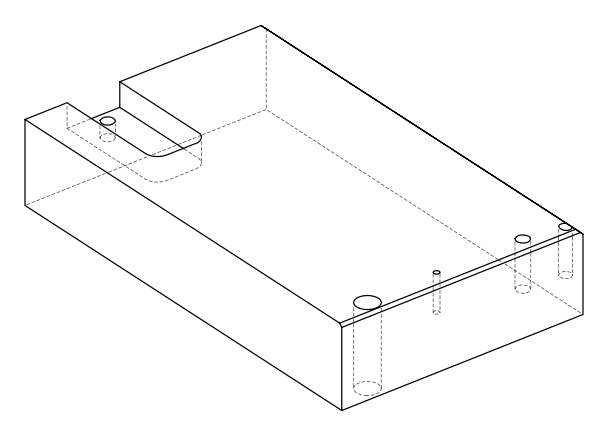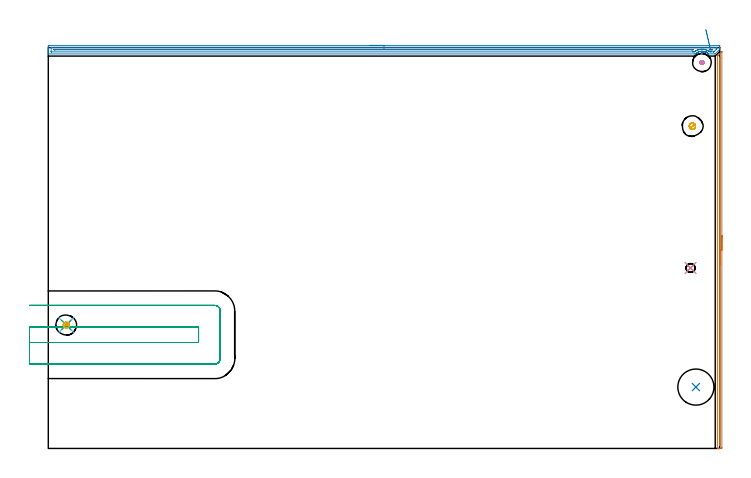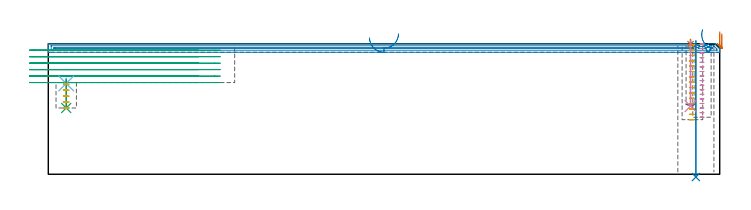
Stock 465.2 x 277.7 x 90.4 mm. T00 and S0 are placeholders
(PLAN: 11 operations, 7 tool changes, 26.6 min)
(1 AREA_MILL | FG_CHAMFER_SURFACE | UGT0205_001 | 4.51 min | 1332 mm3)
(2 AREA_MILL_1 | FG_CHAMFER_SURFACE_1 | UGT0205_001 | 11.36 min | 8075 mm3)
(3 MILL_SLOT | SLOT_PARTIAL_RECTANGULAR | UGT0201_136 | Follow Part, ap 5, ae 75% | 7.34 min | 208623 mm3)
(4 MILL_BLIND_HOLE_FROM_SOLID_MATERIAL | STEP1POCKET | NXT0201_010 | Spiral | 0.88 min | 6427 mm3)
(5 MILL_BLIND_HOLE_FROM_SOLID_MATERIAL_1 | STEP1POCKET_3 | NXT0201_010 | Spiral | 1.34 min | 8434 mm3)
(6 SPOT_DRILL | STEP1POCKET_1 | NXT0321_9005460120000 | 0.04 min | 16 mm3)
(7 SPOT_DRILL_1 | STEP1POCKET_2 | NXT0321_9005460120000 | 0.03 min | 15 mm3)
(8 INDEXABLE_INSERT_DRILL_THROUGH_HOLE_FROM_SOLID | STEP1HOLE | NXT0302_021 | 0.38 min | 44303 mm3)
(9 DRILL_BLIND_HOLE_INTO_CENTER | STEP1POCKET_1 | NXT0301_128 | 0.09 min | 1850 mm3)
(10 DRILL_BLIND_HOLE_INTO_CENTER_1 | STEP1POCKET_2 | NXT0301_033 | 0.18 min | 1260 mm3)
(11 MILL_ROUGH_BLIND_HOLE_CONTOUR | STEP1POCKET_1 | NXT0201_010 | Spiral | 0.43 min | 899 mm3)
(TOOL UGT0205_001 | Chamfer Mill 20 x 3 x 45 deg. | D20 FL50 Z2)
(TOOL UGT0201_136 | Carbide End Mill 20.0 | D20 FL30 Z4)
(TOOL NXT0201_010 | ENDMILL 10mm [2P460-1000-NA 1630] | D10 FL30 Z6)
(TOOL NXT0321_9005460120000 | NC Spot Drill, 142deg, 12mm, Carbide, Uncoated | D12 PA142 FL30 Z2)
(TOOL NXT0302_021 | Index. Insert Drill 25mm [880-D2500L25-05] | D25 PA176 FL125 Z2)
(TOOL NXT0301_128 | Carbide Drill 12mm [861.1-1200-036A1-GP GC34] | D12 PA150 FL37.4 Z2)
(TOOL NXT0301_033 | Carbide Drill 6.2mm [860.1-0620-031A1-MM 2214] | D6.2 PA140 FL53 Z2)
(OP 1 AREA_MILL)
G17 G21 G94 G90
T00 M6
G54
G17 G0 G90 X466.6 Y147.45 S1061 M3
G43 Z100.4 H0
Z97.3
G94 G1 Y147.412 Z96.428 F250.
Y147.298 Z95.563
Y147.109 Z94.712
Y146.847 Z93.88
Y146.513 Z93.074
Y146.11 Z92.3
Y145.642 Z91.564
Y145.111 Z90.872
Y144.521 Z90.229
Y143.878 Z89.64
Y143.186 Z89.108
Y142.45 Z88.64
Y141.676 Z88.237
Y140.87 Z87.903
Y140.038 Z87.641
Y139.187 Z87.452
Y138.322 Z87.338
Y137.45 Z87.3
Y0.631
X466.598 Y0.375
X466.593 Y0.01 Z87.301
X466.351 Y0. Z87.544
X465.839 Z88.058
X465.484 Z88.412
X464.972 Z88.924
X464.616 Z89.278
X463.705 Z90.195
X463.602 Y0.001 Z90.29
X463.545 Y0.003 Z90.346
X463.503 Y0.01 Z90.388
X463.5 Y0.183 Z90.4
Y271.587
X463.504 Y271.795 Z90.389
X463.575 Y271.876 Z90.322
X464.179 Y272.479 Z89.721
X465.075 Y273.375 Z88.825
X466.439 Y274.739 Z87.46
X466.483 Y274.785 Z87.413
X466.59 Y274.882 Z87.302
X466.595 Y274.843 Z87.299
X466.598 Y274.81 Z87.298
X466.599 Y274.781 Z87.299
X466.6 Y137.45 Z87.3
X465.186 Z88.714
Y2.726
X465.184 Y2.419 Z88.716
X465.182 Y2.209 Z88.718
X465.179 Y2.03 Z88.721
X465.014 Y2.009 Z88.886
X464.933 Y2.01 Z88.967
X464.921 Y2.016 Z88.979
X464.919 Y2.044 Z88.981
X464.916 Y2.11 Z88.984
X464.915 Y2.419 Z88.985
X464.914 Y2.699 Z88.986
X464.915 Y270.079 Z88.985
X464.916 Y270.384 Z88.984
X464.92 Y270.693 Z88.98
X464.921 Y270.758 Z88.979
X464.951 Y270.793 Z88.949
X464.984 Y270.829 Z88.916
X465.174 Y271.012 Z88.726
X465.18 Y271.013 Z88.72
X465.182 Y271.004 Z88.718
X465.185 Y270.693 Z88.715
X465.186 Y270.386 Z88.714
Y270.105
Y137.45
Y136.579 Z88.752
Y135.714 Z88.866
Y134.862 Z89.055
Y134.03 Z89.317
Y133.224 Z89.651
Y132.45 Z90.054
Y131.714 Z90.523
Y131.022 Z91.054
Y130.379 Z91.643
Y129.79 Z92.286
Y129.259 Z92.978
Y128.79 Z93.714
Y128.387 Z94.488
Y128.053 Z95.294
Y127.791 Z96.126
Y127.602 Z96.978
Y127.488 Z97.843
Y127.45 Z98.714
G0 Z100.4
M5
M2
(OP 2 AREA_MILL_1)
G17 G21 G94 G90
T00 M6
G54
G17 G0 G90 X222.55 Y279.2 S1061 M3
G43 Z100.4 H0
Z94.5
G94 G1 X222.588 Z93.628 F250.
X222.702 Z92.763
X222.891 Z91.912
X223.153 Z91.08
X223.487 Z90.274
X223.89 Z89.5
X224.358 Z88.764
X224.89 Z88.072
X225.479 Z87.429
X226.122 Z86.84
X226.814 Z86.308
X227.55 Z85.84
X228.324 Z85.437
X229.13 Z85.103
X229.962 Z84.841
X230.813 Z84.652
X231.678 Z84.538
X232.55 Z84.5
X464.476
X464.754 Y279.199 Z84.501
X465.089 Y279.193 Z84.504
X465.096 Y279.192 Z84.506
X465.1 Y278.869 Z84.828
Y278.341 Z85.356
Y277.996 Z85.7
Y277.306 Z86.394
Y276.94 Z86.76
X465.099 Y276.645 Z87.05
X465.09 Y276.39 Z87.307
X465.017 Y276.316 Z87.382
X464.951 Y276.25 Z87.449
X462.242 Y273.541 Z90.157
X462.107 Y273.409 Z90.289
X461.995 Y273.303 Z90.389
X461.796 Y273.3 Z90.4
X457.326
X457.285 Y273.306 Z90.391
X457.26 Y273.321 Z90.377
X457.162 Y273.409 Z90.289
X457.052 Y273.504 Z90.196
X456.761 Y273.751 Z89.949
X456.433 Y273.996 Z89.702
X456.341 Y274.065 Z89.633
X456.241 Y274.13 Z89.567
X456.154 Y274.187 Z89.51
X455.96 Y274.302 Z89.395
X455.56 Y274.504 Z89.195
X455.448 Y274.561 Z89.139
X455.004 Y274.743 Z88.955
X454.645 Y274.86 Z88.832
X454.554 Y274.891 Z88.802
X454.109 Y275.001 Z88.693
X453.895 Y275.04 Z88.657
X453.752 Y275.063 Z88.63
X453.661 Y275.081 Z88.617
X453.645 Y275.083 Z88.616
X453.215 Y275.131 Z88.569
X452.992 Y275.143 Z88.555
X452.858 Y275.144 Z88.548
X452.845 Y275.145 Z88.545
X452.749 Y275.147 Z88.551
X452.544 Y275.141 Z88.558
X452.32 Y275.126 Z88.574
X451.947 Y275.081 Z88.618
X451.892 Y275.075 Z88.625
X451.874 Y275.073 Z88.627
X451.426 Y274.99 Z88.71
X451.07 Y274.896 Z88.801
X450.981 Y274.873 Z88.824
X450.755 Y274.795 Z88.902
X450.623 Y274.748 Z88.945
X450.531 Y274.718 Z88.978
X450.087 Y274.531 Z89.166
X449.644 Y274.304 Z89.396
X449.283 Y274.075 Z89.625
X449.194 Y274.018 Z89.681
X448.809 Y273.724 Z89.972
X448.701 Y273.631 Z90.064
X448.438 Y273.409 Z90.289
X448.389 Y273.365 Z90.334
X448.321 Y273.306 Z90.392
X448.302 Y273.305 Z90.393
X447.496 Y273.3 Z90.4
X0.176
X0.01 Y273.302 Z90.388
X0.003 Y273.428 Z90.264
X0. Y273.562 Z90.138
Y273.814 Z89.885
Y274.504 Z89.19
Y275.722 Z87.975
Y276.25 Z87.444
Y276.859 Z86.836
Y278.605 Z85.092
X0.004 Y278.869 Z84.828
X0.01 Y279.193 Z84.504
X0.287 Y279.197 Z84.501
X0.623 Y279.2 Z84.5
X232.55
Y277.786 Z85.914
X462.904
X463.044 Y277.784 Z85.916
X463.078 Y277.782 Z85.918
X463.088 Y277.779 Z85.921
X463.092 Y277.773 Z85.927
X463.096 Y277.742 Z85.958
X463.099 Y277.595 Z86.105
X463.094 Y277.123 Z86.577
X463.09 Y276.923 Z86.777
X463.074 Y276.836 Z86.864
X463.03 Y276.789 Z86.911
X462.689 Y276.439 Z87.261
X461.147 Y274.897 Z88.803
X461.047 Y274.8 Z88.9
X460.979 Y274.737 Z88.963
X460.96 Y274.721 Z88.979
X460.943 Y274.719 Z88.981
X460.901 Y274.716 Z88.984
X460.686 Y274.715 Z88.985
X459.114
X458.897 Y274.717 Z88.983
X458.22 Y274.725 Z88.975
X457.833 Y274.999 Z88.701
X457.326 Y275.333 Z88.367
X457.252 Y275.377 Z88.323
X456.433 Y275.784 Z87.916
X455.734 Y276.059 Z87.641
X455.539 Y276.122 Z87.578
X455.115 Y276.25 Z87.45
X454.645 Y276.359 Z87.341
X454.504 Y276.388 Z87.312
X454.087 Y276.456 Z87.244
X453.752 Y276.496 Z87.204
X453.468 Y276.527 Z87.173
X452.858 Y276.557 Z87.143
X452.55 Y276.55 Z87.15
X451.964 Y276.511 Z87.189
X451.726 Y276.482 Z87.218
X451.417 Y276.442 Z87.258
X451.07 Y276.381 Z87.319
X450.959 Y276.359 Z87.341
X450.481 Y276.25 Z87.45
X450.241 Y276.187 Z87.513
X450.213 Y276.179 Z87.521
X450.177 Y276.167 Z87.533
X449.583 Y275.957 Z87.743
X449.458 Y275.908 Z87.792
X449.283 Y275.835 Z87.865
X448.96 Y275.692 Z88.008
X448.389 Y275.403 Z88.297
X448.372 Y275.394 Z88.306
X448.344 Y275.377 Z88.323
X447.834 Y275.046 Z88.654
X447.495 Y274.806 Z88.894
X447.381 Y274.727 Z88.973
X447.273 Y274.721 Z88.979
X446.602 Y274.716 Z88.984
X446.386 Y274.715 Z88.985
X2.196
X2.056 Y274.716 Z88.984
X2.022 Y274.718 Z88.982
X2.012 Y274.721 Z88.979
X2.008 Y274.728 Z88.972
X2.004 Y274.759 Z88.941
X2.001 Y274.905 Z88.795
Y277.524 Z86.176
X2.005 Y277.658 Z86.042
X2.01 Y277.764 Z85.936
X2.016 Y277.78 Z85.92
X2.03 Y277.782 Z85.918
X2.072 Y277.783 Z85.917
X2.411 Y277.785 Z85.915
X2.626 Y277.786 Z85.914
X232.55
Y276.372 Z87.328
X446.726 Y276.371 Z87.329
X446.809 Y276.369 Z87.331
X446.873 Y276.365 Z87.335
X446.886 Y276.363 Z87.337
X446.846 Y276.335 Z87.365
X446.72 Y276.25 Z87.45
X446.647 Y276.206 Z87.494
X446.602 Y276.181 Z87.519
X446.502 Y276.135 Z87.565
X446.409 Y276.133 Z87.567
X446.217 Y276.131 Z87.569
X445.832 Y276.129 Z87.571
X445.708 Y276.128 Z87.572
X5.092 Y276.129 Z87.571
X4.322
X4.198 Y276.131 Z87.569
X4.075 Y276.136 Z87.564
X4.009 Y276.14 Z87.56
X4.006 Y276.186 Z87.514
X4.004 Y276.25 Z87.45
X4.008 Y276.346 Z87.354
X4.01 Y276.365 Z87.335
X4.034 Y276.367 Z87.333
X4.076 Y276.37 Z87.33
X4.198 Y276.371 Z87.329
X232.55 Y276.372 Z87.328
X233.422 Z87.366
X234.286 Z87.48
X235.138 Z87.669
X235.97 Z87.931
X236.776 Z88.265
X237.55 Z88.668
X238.286 Z89.137
X238.978 Z89.668
X239.621 Z90.257
X240.21 Z90.901
X240.741 Z91.593
X241.21 Z92.328
X241.613 Z93.102
X241.947 Z93.908
X242.209 Z94.74
X242.398 Z95.592
X242.512 Z96.457
X242.55 Z97.328
G0 Z100.4
X453.275 Y274.173
Z100.204
G1 X453.025 Y274.072 Z99.374
X452.843 Y273.999 Z98.524
X452.73 Y273.953 Z97.66
X452.688 Y273.936 Z96.789
X452.716 Y273.948 Z95.917
X452.815 Y273.987 Z95.051
X452.983 Y274.055 Z94.198
X453.219 Y274.15 Z93.363
X453.522 Y274.273 Z92.554
X453.889 Y274.421 Z91.777
X454.318 Y274.594 Z91.037
X454.805 Y274.79 Z90.34
X455.346 Y275.008 Z89.692
X455.938 Y275.247 Z89.097
X456.575 Y275.504 Z88.56
X457.254 Y275.778 Z88.085
X457.968 Y276.066 Z87.675
X458.713 Y276.366 Z87.334
X458.717 Y276.368 Z87.332
X458.782 Y276.37 Z87.33
X459.114 Y276.372 Z87.328
X459.885 Y276.37 Z87.33
X460.008 Y276.368 Z87.332
X460.117 Y276.365 Z87.335
X460.043 Y276.25 Z87.45
X460.028 Y276.231 Z87.469
X460.008 Y276.211 Z87.489
X459.907 Y276.136 Z87.564
X459.815 Y276.133 Z87.567
X459.623 Y276.131 Z87.569
X459.236
X459.114 Y276.133 Z87.567
X459.076 Y276.135 Z87.565
X459.026 Y276.164 Z87.536
X458.883 Y276.25 Z87.45
X458.741 Y276.343 Z87.357
X458.713 Y276.364 Z87.336
Y276.366 Z87.334
X458.565 Y277. Z86.753
X458.406 Y277.681 Z86.231
X458.237 Y278.403 Z85.772
X458.06 Y279.162 Z85.38
X457.876 Y279.951 Z85.057
X457.686 Y280.765 Z84.805
X457.492 Y281.596 Z84.628
X457.295 Y282.44 Z84.526
X457.096 Y283.289 Z84.499
X456.898 Y284.137 Z84.549
X456.702 Y284.978 Z84.674
X456.509 Y285.805 Z84.874
X456.321 Y286.612 Z85.147
X456.139 Y287.392 Z85.492
X455.964 Y288.141 Z85.905
X455.798 Y288.851 Z86.383
X455.642 Y289.518 Z86.924
X455.498 Y290.137 Z87.521
G0 Z100.4
M5
M2
(OP 3 MILL_SLOT)
G17 G21 G94 G90
T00 M6
G54
G17 G0 G90 X-13. Y73.4 S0 M3
G43 Z100.4 H0
Z85.917
G94 G1 X-10. F250.
X104.1 F500.
Y84.1
X-10.
X-13. F250.
Y58.4
X-10.
X115.3 F500.
G3 X119.1 Y62.2 R3.8
G1 Y95.3
G3 X115.3 Y99.1 R3.8
G1 X-10.
X-13. F250.
G0 Y73.4 Z81.433
G1 X-10.
X104.1 F500.
Y84.1
X-10.
X-13. F250.
Y58.4
X-10.
X115.3 F500.
G3 X119.1 Y62.2 R3.8
G1 Y95.3
G3 X115.3 Y99.1 R3.8
G1 X-10.
X-13. F250.
G0 Y73.4 Z76.95
G1 X-10.
X104.1 F500.
Y84.1
X-10.
X-13. F250.
Y58.4
X-10.
X115.3 F500.
G3 X119.1 Y62.2 R3.8
G1 Y95.3
G3 X115.3 Y99.1 R3.8
G1 X-10.
X-13. F250.
G0 Y73.4 Z72.467
G1 X-10.
X104.1 F500.
Y84.1
X-10.
X-13. F250.
Y58.4
X-10.
X115.3 F500.
G3 X119.1 Y62.2 R3.8
G1 Y95.3
G3 X115.3 Y99.1 R3.8
G1 X-10.
X-13. F250.
G0 Y73.4 Z67.983
G1 X-10.
X104.1 F500.
Y84.1
X-10.
X-13. F250.
Y58.4
X-10.
X115.3 F500.
G3 X119.1 Y62.2 R3.8
G1 Y95.3
G3 X115.3 Y99.1 R3.8
G1 X-10.
X-13. F250.
G0 Y73.4 Z63.5
G1 X-10.
X104.1 F500.
Y84.1
X-10.
X-13. F250.
Y58.4
X-10.
X115.3 F500.
G3 X119.1 Y62.2 R3.8
G1 Y95.3
G3 X115.3 Y99.1 R3.8
G1 X-10.
X-13. F250.
G0 Z100.4
M5
M2
(OP 4 MILL_BLIND_HOLE_FROM_SOLID_MATERIAL)
G17 G21 G94 G90
T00 M6
G54
G17 G0 G90 X452.8 Y267.3 S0 M3
G43 Z100.4 H1
Z90.229
G94 G3 X453.433 Y268.017 R0.638 F250.
X452.631 Y268.639 R0.717
X451.461 Y267.131 R1.35
X452.631 Y268.639 R-1.35
X452.046 Y267.885 R0.675
X452.8 Y267.3 R0.675
G0 Z87.059
G3 X453.433 Y268.017 R0.638
X452.631 Y268.639 R0.717
X451.461 Y267.131 R1.35
X452.631 Y268.639 R-1.35
X452.046 Y267.885 R0.675
X452.8 Y267.3 R0.675
G0 Z83.888
G3 X453.433 Y268.017 R0.638
X452.631 Y268.639 R0.717
X451.461 Y267.131 R1.35
X452.631 Y268.639 R-1.35
X452.046 Y267.885 R0.675
X452.8 Y267.3 R0.675
G0 Z80.718
G3 X453.433 Y268.017 R0.638
X452.631 Y268.639 R0.717
X451.461 Y267.131 R1.35
X452.631 Y268.639 R-1.35
X452.046 Y267.885 R0.675
X452.8 Y267.3 R0.675
G0 Z77.547
G3 X453.433 Y268.017 R0.638
X452.631 Y268.639 R0.717
X451.461 Y267.131 R1.35
X452.631 Y268.639 R-1.35
X452.046 Y267.885 R0.675
X452.8 Y267.3 R0.675
G0 Z74.376
G3 X453.433 Y268.017 R0.638
X452.631 Y268.639 R0.717
X451.461 Y267.131 R1.35
X452.631 Y268.639 R-1.35
X452.046 Y267.885 R0.675
X452.8 Y267.3 R0.675
G0 Z71.206
G3 X453.433 Y268.017 R0.638
X452.631 Y268.639 R0.717
X451.461 Y267.131 R1.35
X452.631 Y268.639 R-1.35
X452.046 Y267.885 R0.675
X452.8 Y267.3 R0.675
G0 Z68.035
G3 X453.433 Y268.017 R0.638
X452.631 Y268.639 R0.717
X451.461 Y267.131 R1.35
X452.631 Y268.639 R-1.35
X452.046 Y267.885 R0.675
X452.8 Y267.3 R0.675
G0 Z64.865
G3 X453.433 Y268.017 R0.638
X452.631 Y268.639 R0.717
X451.461 Y267.131 R1.35
X452.631 Y268.639 R-1.35
X452.046 Y267.885 R0.675
X452.8 Y267.3 R0.675
G0 Z61.694
G3 X453.433 Y268.017 R0.638
X452.631 Y268.639 R0.717
X451.461 Y267.131 R1.35
X452.631 Y268.639 R-1.35
X452.046 Y267.885 R0.675
X452.8 Y267.3 R0.675
G0 Z58.524
G3 X453.433 Y268.017 R0.638
X452.631 Y268.639 R0.717
X451.461 Y267.131 R1.35
X452.631 Y268.639 R-1.35
X452.046 Y267.885 R0.675
X452.8 Y267.3 R0.675
G0 Z55.353
G3 X453.433 Y268.017 R0.638
X452.631 Y268.639 R0.717
X451.461 Y267.131 R1.35
X452.631 Y268.639 R-1.35
X452.046 Y267.885 R0.675
X452.8 Y267.3 R0.675
G0 Z52.182
G3 X453.433 Y268.017 R0.638
X452.631 Y268.639 R0.717
X451.461 Y267.131 R1.35
X452.631 Y268.639 R-1.35
X452.046 Y267.885 R0.675
X452.8 Y267.3 R0.675
G0 Z49.012
G3 X453.433 Y268.017 R0.638
X452.631 Y268.639 R0.717
X451.461 Y267.131 R1.35
X452.631 Y268.639 R-1.35
X452.046 Y267.885 R0.675
X452.8 Y267.3 R0.675
G0 Z45.841
G3 X453.433 Y268.017 R0.638
X452.631 Y268.639 R0.717
X451.461 Y267.131 R1.35
X452.631 Y268.639 R-1.35
X452.046 Y267.885 R0.675
X452.8 Y267.3 R0.675
G0 Z42.671
G3 X453.433 Y268.017 R0.638
X452.631 Y268.639 R0.717
X451.461 Y267.131 R1.35
X452.631 Y268.639 R-1.35
X452.046 Y267.885 R0.675
X452.8 Y267.3 R0.675
G0 Z39.5
G3 X453.433 Y268.017 R0.638
X452.631 Y268.639 R0.717
X451.461 Y267.131 R1.35
X452.631 Y268.639 R-1.35
X452.046 Y267.885 R0.675
X452.8 Y267.3 R0.675
G0 Z100.4
M5
M2
(OP 5 MILL_BLIND_HOLE_FROM_SOLID_MATERIAL_1)
G17 G21 G94 G90
T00 M6
G54
G17 G0 G90 X446.2 Y223.3 S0 M3
G43 Z100.4 H1
Z89.693
G94 G3 X446.593 Y225.057 R0.923 F250.
X444.255 Y224.215 R1.757
X445.285 Y221.355 R2.15
X444.255 Y224.215 R-2.15
X444.77 Y222.785 R1.075
X446.2 Y223.3 R1.075
G0 Z85.987
G3 X446.593 Y225.057 R0.923
X444.255 Y224.215 R1.757
X445.285 Y221.355 R2.15
X444.255 Y224.215 R-2.15
X444.77 Y222.785 R1.075
X446.2 Y223.3 R1.075
G0 Z82.28
G3 X446.593 Y225.057 R0.923
X444.255 Y224.215 R1.757
X445.285 Y221.355 R2.15
X444.255 Y224.215 R-2.15
X444.77 Y222.785 R1.075
X446.2 Y223.3 R1.075
G0 Z78.573
G3 X446.593 Y225.057 R0.923
X444.255 Y224.215 R1.757
X445.285 Y221.355 R2.15
X444.255 Y224.215 R-2.15
X444.77 Y222.785 R1.075
X446.2 Y223.3 R1.075
G0 Z74.867
G3 X446.593 Y225.057 R0.923
X444.255 Y224.215 R1.757
X445.285 Y221.355 R2.15
X444.255 Y224.215 R-2.15
X444.77 Y222.785 R1.075
X446.2 Y223.3 R1.075
G0 Z71.16
G3 X446.593 Y225.057 R0.923
X444.255 Y224.215 R1.757
X445.285 Y221.355 R2.15
X444.255 Y224.215 R-2.15
X444.77 Y222.785 R1.075
X446.2 Y223.3 R1.075
G0 Z67.453
G3 X446.593 Y225.057 R0.923
X444.255 Y224.215 R1.757
X445.285 Y221.355 R2.15
X444.255 Y224.215 R-2.15
X444.77 Y222.785 R1.075
X446.2 Y223.3 R1.075
G0 Z63.747
G3 X446.593 Y225.057 R0.923
X444.255 Y224.215 R1.757
X445.285 Y221.355 R2.15
X444.255 Y224.215 R-2.15
X444.77 Y222.785 R1.075
X446.2 Y223.3 R1.075
G0 Z60.04
G3 X446.593 Y225.057 R0.923
X444.255 Y224.215 R1.757
X445.285 Y221.355 R2.15
X444.255 Y224.215 R-2.15
X444.77 Y222.785 R1.075
X446.2 Y223.3 R1.075
G0 Z56.333
G3 X446.593 Y225.057 R0.923
X444.255 Y224.215 R1.757
X445.285 Y221.355 R2.15
X444.255 Y224.215 R-2.15
X444.77 Y222.785 R1.075
X446.2 Y223.3 R1.075
G0 Z52.627
G3 X446.593 Y225.057 R0.923
X444.255 Y224.215 R1.757
X445.285 Y221.355 R2.15
X444.255 Y224.215 R-2.15
X444.77 Y222.785 R1.075
X446.2 Y223.3 R1.075
G0 Z48.92
G3 X446.593 Y225.057 R0.923
X444.255 Y224.215 R1.757
X445.285 Y221.355 R2.15
X444.255 Y224.215 R-2.15
X444.77 Y222.785 R1.075
X446.2 Y223.3 R1.075
G0 Z45.213
G3 X446.593 Y225.057 R0.923
X444.255 Y224.215 R1.757
X445.285 Y221.355 R2.15
X444.255 Y224.215 R-2.15
X444.77 Y222.785 R1.075
X446.2 Y223.3 R1.075
G0 Z41.507
G3 X446.593 Y225.057 R0.923
X444.255 Y224.215 R1.757
X445.285 Y221.355 R2.15
X444.255 Y224.215 R-2.15
X444.77 Y222.785 R1.075
X446.2 Y223.3 R1.075
G0 Z37.8
G3 X446.593 Y225.057 R0.923
X444.255 Y224.215 R1.757
X445.285 Y221.355 R2.15
X444.255 Y224.215 R-2.15
X444.77 Y222.785 R1.075
X446.2 Y223.3 R1.075
G0 Z100.4
M5
M2
(OP 6 SPOT_DRILL)
G17 G21 G94 G90
T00 M6
G54
G17 G0 G90 X12.4 Y85.5 S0 M3
G43 Z100.4 H0
G94 G81 G98 Z62.893 F250. R66.5
G80
M5
M2
(OP 7 SPOT_DRILL_1)
G17 G21 G94 G90
T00 M6
G54
G17 G0 G90 X444.9 Y125. S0 M3
G43 Z100.4 H0
G94 G81 G98 Z90.133 F250. R93.4
G80
M5
M2
(OP 8 INDEXABLE_INSERT_DRILL_THROUGH_HOLE_FROM_SOLID)
G17 G21 G94 G90
T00 M6
G54
G17 G0 G90 X448.6 Y42.5 S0 M3
G43 Z100.4 H1
G94 G81 G98 Z-1.937 F250. R92.4
G80
M5
M2
(OP 9 DRILL_BLIND_HOLE_INTO_CENTER)
G17 G21 G94 G90
T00 M6
G54
G17 G0 G90 X12.4 Y85.5 S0 M3
G43 Z100.4 H1
G94 G81 G98 Z45.9 F250. R65.5
G80
M5
M2
(OP 10 DRILL_BLIND_HOLE_INTO_CENTER_1)
G17 G21 G94 G90
T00 M6
G54
G17 G0 G90 X444.9 Y125. S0 M3
G43 Z100.4 H1
G94 G81 G98 Z47.2 F250. R92.4
G80
M5
M2
(OP 11 MILL_ROUGH_BLIND_HOLE_CONTOUR)
G17 G21 G94 G90
T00 M6
G54
G17 G0 G90 X12.4 Y85.5 S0 M3
G43 Z100.4 H1
Z62.38
G94 G3 X12.862 Y87.088 R0.861 F250.
X10.669 Y86.598 R1.588
X11.302 Y83.769 R2.05
X10.669 Y86.598 R-2.05
X10.985 Y85.184 R1.025
X12.4 Y85.5 R1.025
G0 Z58.26
G3 X12.862 Y87.088 R0.861
X10.669 Y86.598 R1.588
X11.302 Y83.769 R2.05
X10.669 Y86.598 R-2.05
X10.985 Y85.184 R1.025
X12.4 Y85.5 R1.025
G0 Z54.14
G3 X12.862 Y87.088 R0.861
X10.669 Y86.598 R1.588
X11.302 Y83.769 R2.05
X10.669 Y86.598 R-2.05
X10.985 Y85.184 R1.025
X12.4 Y85.5 R1.025
G0 Z50.02
G3 X12.862 Y87.088 R0.861
X10.669 Y86.598 R1.588
X11.302 Y83.769 R2.05
X10.669 Y86.598 R-2.05
X10.985 Y85.184 R1.025
X12.4 Y85.5 R1.025
G0 Z45.9
G3 X12.862 Y87.088 R0.861
X10.669 Y86.598 R1.588
X11.302 Y83.769 R2.05
X10.669 Y86.598 R-2.05
X10.985 Y85.184 R1.025
X12.4 Y85.5 R1.025
G0 Z100.4
M5
M2
